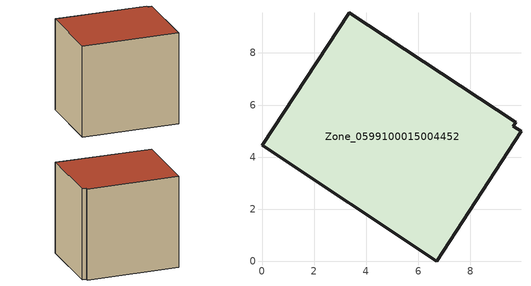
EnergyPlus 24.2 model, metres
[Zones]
Zone_0599100015004452
 floor ground (C_G): 9.94,4.99 6.7,0 0,4.46 3.34,9.55 9.74,5.34 9.65,5.19 z0.82
 wall outside (C_F): 0,4.46 6.7,0 9.94,4.99 9.65,5.19 9.74,5.34 3.34,9.55 0,4.46 z0.82:8.51
 roof outside (C_R): 6.7,0 9.94,4.99 9.65,5.19 9.74,5.34 3.34,9.55 0,4.46 z8.51
[BUILDING]
Pand.0599100015004452: North Axis=0; Terrain=City; Loads Convergence Tolerance Value=0.04; Temperature Convergence Tolerance Value=0.4; Solar Distribution=FullExterior; Maximum Number of Warmup Days=25; Minimum Number of Warmup Days=1
[Site:Location]
Rotterdam.The.Hague.AP_ZH_NLD Design_Conditions: Latitude=51.96; Longitude=4.45; Time Zone=1; Elevation=-4.5
[SITE:GROUNDTEMPERATURE:BUILDINGSURFACE]
18, 18, 18, 18, 18, 18, 18, 18, 18, 18, 18, 18
[MATERIAL] Thermal Absorptance=0.9; Solar Absorptance=0.7; Visible Absorptance=0.7
Name | Roughness | Thickness | Conductivity | Density | Specific Heat
G.TI.1965-1974 | MediumSmooth | 0.15 | 0.882353 | 540 | 1210
F.TI.1965-1974 | Rough | 0.3 | 0.697674 | 1920 | 840
R.TI.1965-1974 | MediumRough | 0.2 | 0.232558 | 1500 | 1000
[CONSTRUCTION]
C_G: G.TI.1965-1974
C_F: F.TI.1965-1974
C_R: R.TI.1965-1974
[ZONE]
Zone_0599100015004452: Type=1; Multiplier=1; Ceiling Height=Autocalculate; Volume=Autocalculate; Floor Area=autocalculate; Part of Total Floor Area=Yes
[ZONEINFILTRATION:DESIGNFLOWRATE]
Infil_Zone_0599100015004452: Zone or ZoneList or Space or SpaceList=Zone_0599100015004452; Schedule=AlwaysOn; Design Flow Rate Calculation Method=Flow/Area; Flow Rate per Floor Area=0.003; Constant Term Coefficient=1; Temperature Term Coefficient=0; Velocity Term Coefficient=0; Velocity Squared Term Coefficient=0
[HVACTEMPLATE:ZONE:IDEALLOADSAIRSYSTEM]
Zone_0599100015004452: Maximum Heating Supply Air Temperature=50; Minimum Cooling Supply Air Temperature=13; Maximum Heating Supply Air Humidity Ratio=0.0156; Minimum Cooling Supply Air Humidity Ratio=0.0077; Heating Limit=NoLimit; Cooling Limit=NoLimit; Dehumidification Control Type=ConstantSensibleHeatRatio; Cooling Sensible Heat Ratio=0.7; Dehumidification Setpoint=60; Humidification Control Type=None; Humidification Setpoint=30; Outdoor Air Method=None; Outdoor Air Flow Rate per Person=0.00944; Outdoor Air Flow Rate per Zone Floor Area=0; Outdoor Air Flow Rate per Zone=0; Demand Controlled Ventilation Type=None; Outdoor Air Economizer Type=NoEconomizer; Heat Recovery Type=None; Sensible Heat Recovery Effectiveness=0.7; Latent Heat Recovery Effectiveness=0.65
[ZONECONTROL:THERMOSTAT]
ThermostatControl_Zone_0599100015004452: Zone or ZoneList=Zone_0599100015004452; Control Type Schedule=DualSetpointControlType; Control 1=Thermostat_Zone_0599100015004452; Temperature Difference Between Cutout And Setpoint=0
[THERMOSTATSETPOINT:DUALSETPOINT]
Thermostat_Zone_0599100015004452: Heating Setpoint Temperature Schedule=HeatingSetpoint_Zone_0599100015004452; Cooling Setpoint Temperature Schedule=CoolingSetpoint_Zone_0599100015004452
[SCHEDULE:COMPACT]
HeatingSetpoint_Zone_0599100015004452: Through: 12/31, For: AllDays, Until: 24:00, 21
CoolingSetpoint_Zone_0599100015004452: Through: 12/31, For: AllDays, Until: 24:00, 24
DualSetpointControlType: Through: 12/31, For: AllDays, Until: 24:00, 4
AlwaysOn: Through: 12/31, For: AllDays, Until: 24:00, 1
